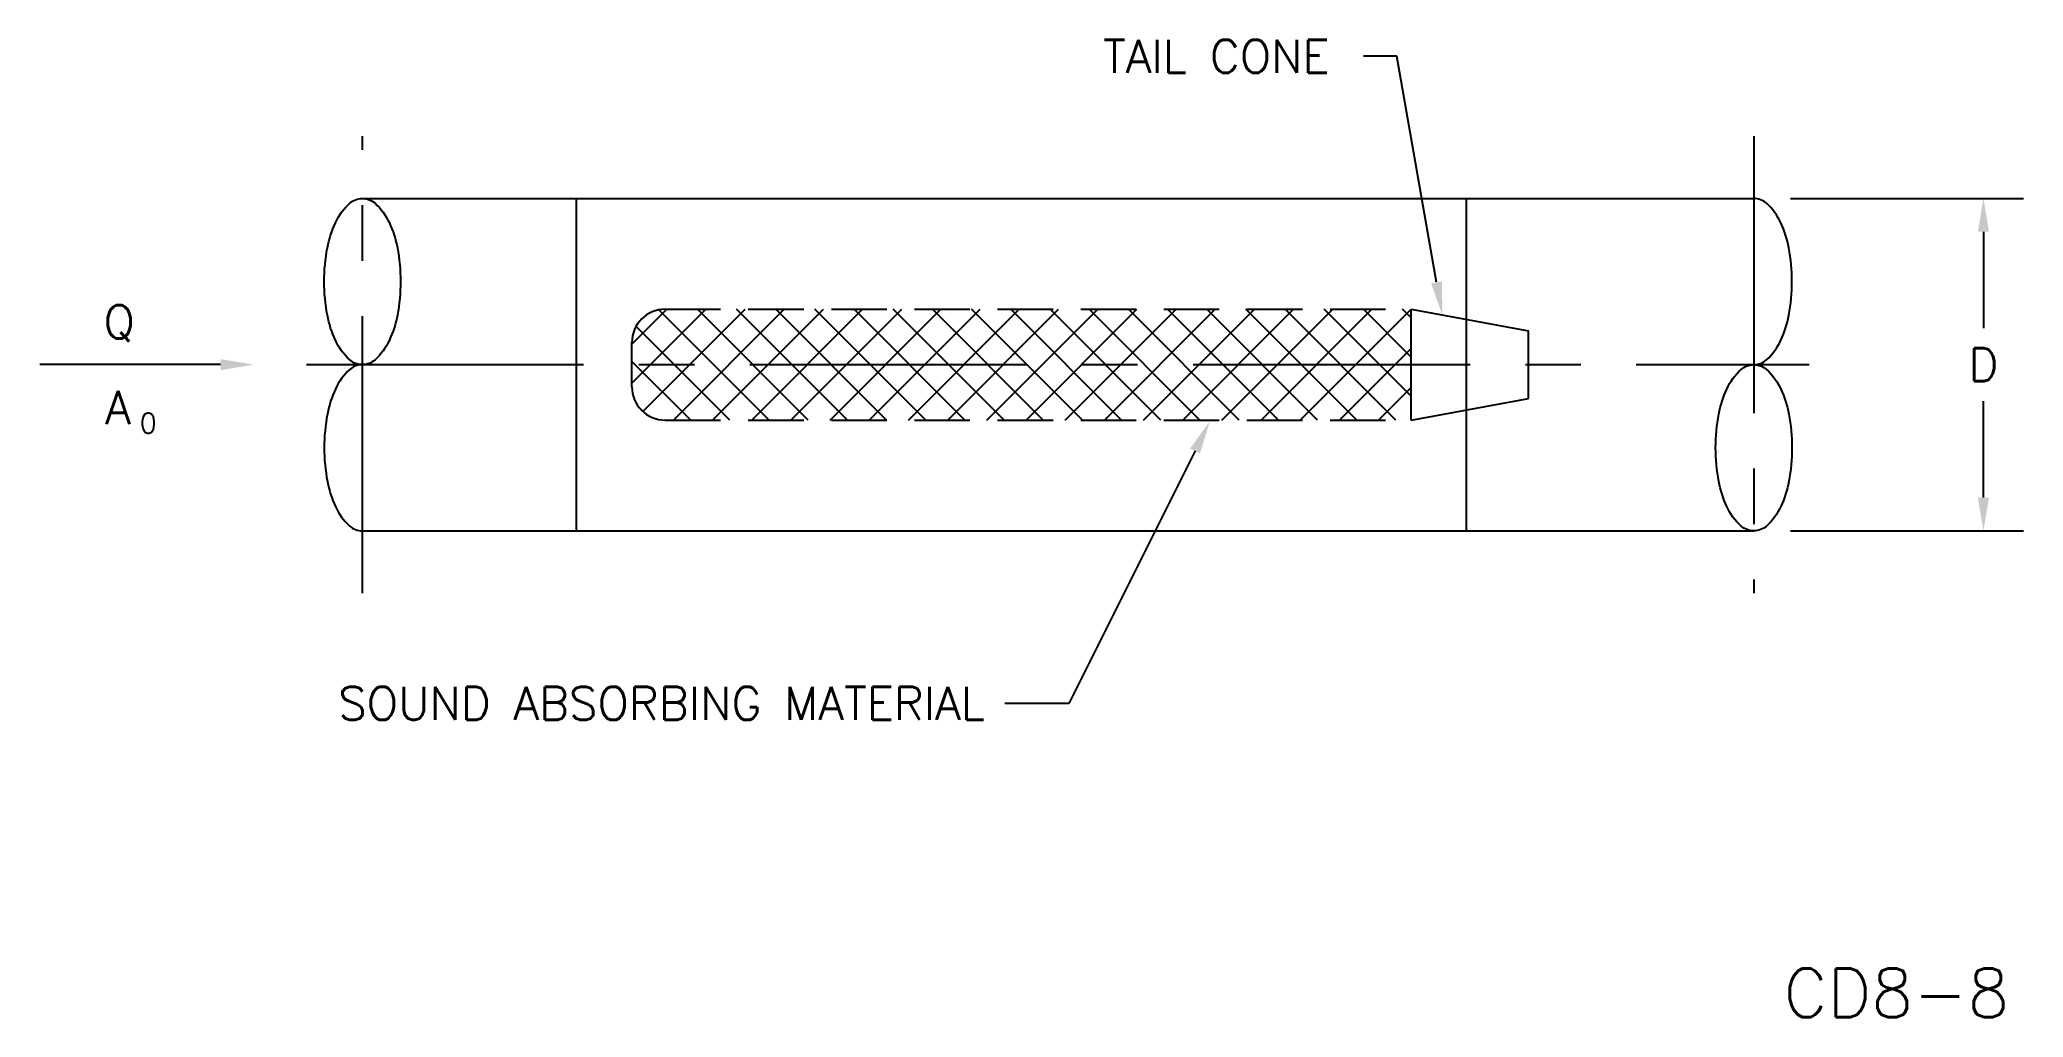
# Model space of a CAD drawing. Extents: x 0.83 to 9.78, y 1.51 to 5.92.
import ezdxf
from ezdxf.enums import TextEntityAlignment as Align

# ---------------------------------------------------------------- set-up
doc = ezdxf.new("R2010")
doc.units = 0
doc.header["$MEASUREMENT"] = 0
doc.linetypes.add('CENTER', pattern=[2, 1.25, -0.25, 0.25, -0.25])
doc.linetypes.add('HIDDEN', pattern=[0.375, 0.25, -0.125])
doc.layers.get('0').update_dxf_attribs({"linetype": 'CONTINUOUS'})
for name, color, linetype in [('CENTER', 7, 'CENTER'), ('HIDDEN', 7, 'HIDDEN'), ('NUMBER', 7, 'CONTINUOUS')]:
    doc.layers.add(name, color=color, linetype=linetype)
doc.styles.add('ROMANS', font='romans')

msp = doc.modelspace()

# ---------------------------------------------------------------- linework, layer by layer
for p, q in [((2.2881, 5.2038), (8.5665, 5.2038)), ((3.2545, 3.7038), (3.2545, 5.2038)), ((7.2705, 3.7038), (7.2705, 5.2038)), ((8.7317, 5.2038), (9.7826, 5.2038)), ((9.6026, 5.0538), (9.6026, 4.6188)), ((7.0205, 4.2038), (7.0205, 4.7038)), ((7.0205, 4.7038), (7.5503, 4.6062)), ((7.5503, 4.3013), (7.5503, 4.6062)), ((1.1559, 4.4538), (0.8321, 4.4538)), ((1.6485, 4.4538), (1.1559, 4.4538)), ((7.0205, 4.2038), (7.5503, 4.3013)), ((9.6026, 3.8538), (9.6026, 4.2888)), ((6.0451, 4.0645), (5.4753, 2.9257)), ((2.2881, 3.7038), (8.5665, 3.7038)), ((8.7317, 3.7038), (9.7826, 3.7038)), ((5.4753, 2.9257), (5.1877, 2.9257))]:
    msp.add_line(p, q)
at = {"color": 0}
for p, q in [((3.5045, 4.3701), (3.8382, 4.7038)), ((3.5045, 4.5469), (3.6614, 4.7038)), ((3.5538, 4.2426), (4.0149, 4.7038)), ((4.123, 4.2038), (3.6258, 4.701)), ((3.6917, 4.2038), (4.1917, 4.7038)), ((4.2998, 4.2038), (3.7998, 4.7038)), ((3.8685, 4.2038), (4.3685, 4.7038)), ((4.4766, 4.2038), (3.9766, 4.7038)), ((4.0453, 4.2038), (4.5453, 4.7038)), ((4.6533, 4.2038), (4.1533, 4.7038)), ((4.222, 4.2038), (4.722, 4.7038)), ((4.8301, 4.2038), (4.3301, 4.7038)), ((4.3988, 4.2038), (4.8988, 4.7038)), ((5.0069, 4.2038), (4.5069, 4.7038)), ((4.5756, 4.2038), (5.0756, 4.7038)), ((5.1837, 4.2038), (4.6837, 4.7038)), ((4.7524, 4.2038), (5.2524, 4.7038)), ((5.3605, 4.2038), (4.8605, 4.7038)), ((4.9292, 4.2038), (5.4292, 4.7038)), ((5.5372, 4.2038), (5.0372, 4.7038)), ((5.1059, 4.2038), (5.6059, 4.7038)), ((5.714, 4.2038), (5.214, 4.7038)), ((5.2827, 4.2038), (5.7827, 4.7038)), ((5.8908, 4.2038), (5.3908, 4.7038)), ((5.4595, 4.2038), (5.9595, 4.7038)), ((6.0676, 4.2038), (5.5676, 4.7038)), ((5.6363, 4.2038), (6.1363, 4.7038)), ((6.2443, 4.2038), (5.7443, 4.7038)), ((5.813, 4.2038), (6.313, 4.7038)), ((6.4211, 4.2038), (5.9211, 4.7038)), ((5.9898, 4.2038), (6.4898, 4.7038)), ((6.5979, 4.2038), (6.0979, 4.7038)), ((6.1666, 4.2038), (6.6666, 4.7038)), ((6.7747, 4.2038), (6.2747, 4.7038)), ((6.3434, 4.2038), (6.8434, 4.7038)), ((6.9514, 4.2038), (6.4514, 4.7038)), ((6.5201, 4.2038), (7.0201, 4.7038)), ((7.0205, 4.3115), (6.6282, 4.7038)), ((7.0205, 4.4883), (6.805, 4.7038)), ((7.0205, 4.6651), (6.9818, 4.7038)), ((3.9462, 4.2038), (3.5234, 4.6266)), ((6.6969, 4.2038), (7.0205, 4.5273)), ((3.7695, 4.2038), (3.5045, 4.4687)), ((6.8737, 4.2038), (7.0205, 4.3505)), ((3.5542, 4.2422), (3.543, 4.2535))]:
    msp.add_line(p, q, dxfattribs=at)
at = {"linetype": 'HIDDEN'}
msp.add_line((3.5045, 4.3538), (3.5045, 4.5538), dxfattribs=at)
for points in [[(2.2881, 5.2038, -0.185624), (2.3453, 5.1818, -0.101934), (2.4098, 5.0939, -0.060684), (2.4459, 4.981, -0.047006), (2.4602, 4.8288, -0.047006), (2.4459, 4.6766, -0.060684), (2.4098, 4.5636, -0.101934), (2.3453, 4.4758, -0.185624), (2.2881, 4.4538, -0.185624), (2.2309, 4.4758, -0.101934), (2.1664, 4.5636, -0.060684), (2.1303, 4.6766, -0.047006), (2.116, 4.8288, -0.047006), (2.1303, 4.981, -0.060684), (2.1664, 5.0939, -0.101934), (2.2309, 5.1818, -0.185624)], [(8.5665, 3.7038, -0.185624), (8.5093, 3.7258, -0.101934), (8.4448, 3.8136, -0.060684), (8.4087, 3.9266, -0.047006), (8.3943, 4.0788, -0.047006), (8.4087, 4.231, -0.060684), (8.4448, 4.3439, -0.101934), (8.5093, 4.4318, -0.185624), (8.5665, 4.4538, -0.185624), (8.6237, 4.4318, -0.101934), (8.6882, 4.3439, -0.060684), (8.7243, 4.231, -0.047006), (8.7386, 4.0788, -0.047006), (8.7243, 3.9266, -0.060684), (8.6882, 3.8136, -0.101934), (8.6237, 3.7258, -0.185624)]]:
    msp.add_lwpolyline(points, format="xyb", close=True)
for points in [[(8.5665, 4.4538, 0.185624), (8.6237, 4.4758, 0.101934), (8.6882, 4.5636, 0.060684), (8.7243, 4.6766, 0.047006), (8.7386, 4.8288, 0.047006), (8.7243, 4.981, 0.060684), (8.6882, 5.0939, 0.101934), (8.6237, 5.1818, 0.185624), (8.5665, 5.2038, 0.185624)], [(2.2881, 4.4538, 0.185624), (2.2309, 4.4318, 0.101934), (2.1664, 4.3439, 0.060684), (2.1303, 4.231, 0.047006), (2.116, 4.0788, 0.047006), (2.1303, 3.9266, 0.060684), (2.1664, 3.8136, 0.101934), (2.2309, 3.7258, 0.185624), (2.2881, 3.7038, 0.185624)]]:
    msp.add_lwpolyline(points, format="xyb")
for centre, start, end in [((3.6545, 4.5538), 90, 180), ((3.6545, 4.3538), 180, 270)]:
    msp.add_arc(centre, 0.15, start, end, dxfattribs=at)
for points in [[(9.5776, 5.0538), (9.6276, 5.0538), (9.6026, 5.2038)], [(1.6485, 4.4788), (1.6485, 4.4288), (1.7985, 4.4538)], [(6.0227, 4.0757), (6.0675, 4.0533), (6.1122, 4.1987)], [(9.5776, 3.8538), (9.6276, 3.8538), (9.6026, 3.7038)]]:
    msp.add_solid(points)
at = {"layer": 'CENTER'}
for p, q in [((2.2881, 3.4228), (2.2881, 5.4847)), ((8.5665, 5.4847), (8.5665, 3.4228)), ((2.0363, 4.4538), (8.8165, 4.4538))]:
    msp.add_line(p, q, dxfattribs=at)
at = {"layer": 'HIDDEN'}
for p, q in [((3.6545, 4.7038), (7.0205, 4.7038)), ((3.6545, 4.2038), (7.0205, 4.2038))]:
    msp.add_line(p, q, dxfattribs=at)
at = {"layer": 'NUMBER', "color": 0}
for p, q in [((6.9561, 5.8451), (6.8061, 5.8451)), ((7.135, 4.8253), (6.9561, 5.8451))]:
    msp.add_line(p, q, dxfattribs=at)
msp.add_solid([(7.1596, 4.8297), (7.1104, 4.821), (7.1609, 4.6776)], dxfattribs=at)

# ---------------------------------------------------------------- texts
at = {"style": 'ROMANS'}
for s, height, p in [('Q', 0.15, (1.1201, 4.5719)), ('A', 0.15, (1.1278, 4.1858)), ('0', 0.09, (1.2833, 4.1452))]:
    msp.add_text(s, height=height, dxfattribs=at).set_placement(p)
msp.add_text('D', height=0.15, dxfattribs=at).set_placement((9.6026, 4.4538), align=Align.MIDDLE_CENTER)
msp.add_text('SOUND ABSORBING MATERIAL', height=0.15, dxfattribs=at).set_placement((5.0977, 2.9257), align=Align.MIDDLE_RIGHT)
at = {"layer": 'NUMBER', "color": 0, "style": 'ROMANS'}
msp.add_text('TAIL CONE', height=0.15, dxfattribs=at).set_placement((6.1411, 5.8451), align=Align.MIDDLE_CENTER)
at = {"layer": 'NUMBER', "style": 'ROMANS'}
msp.add_text('CD8-8', height=0.22, dxfattribs=at).set_placement((8.7009, 1.5091))

doc.saveas('drawing.dxf')
